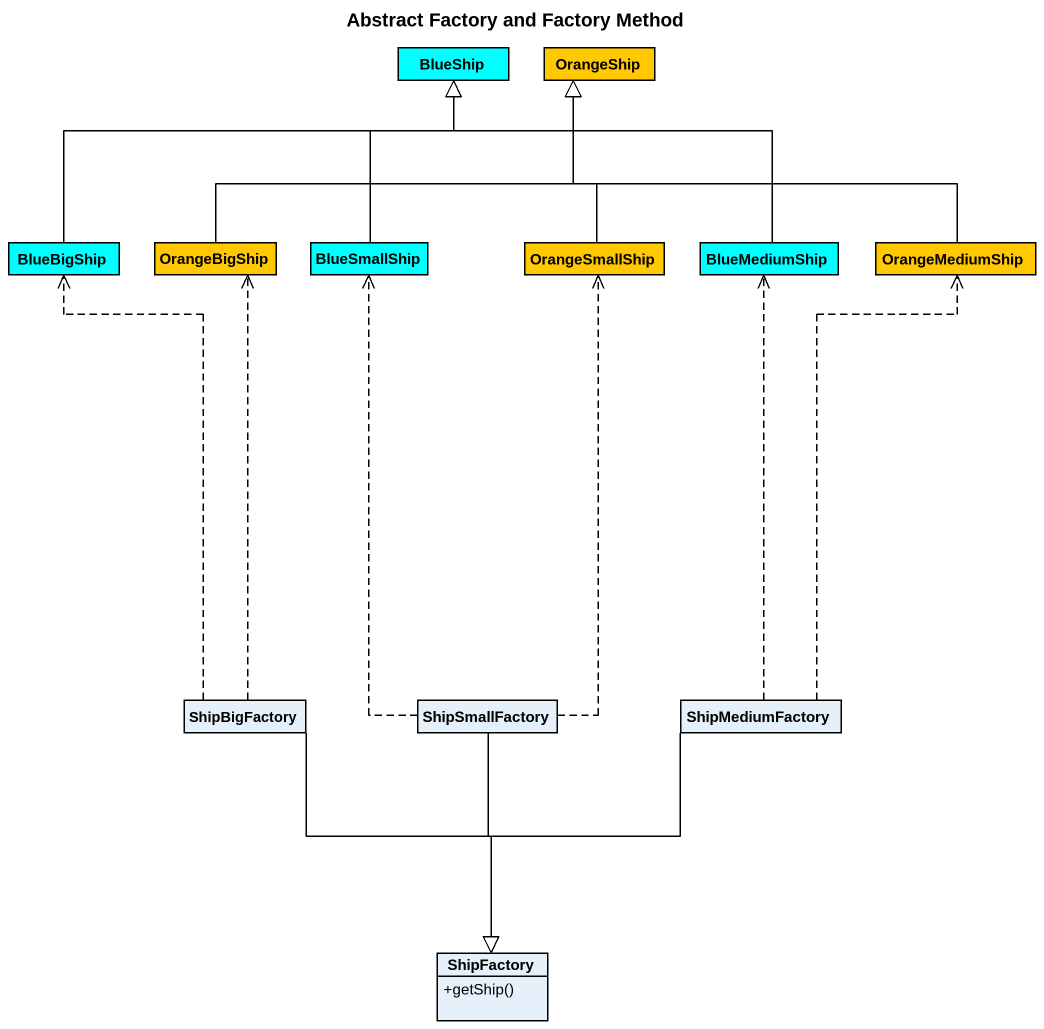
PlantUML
@startuml
title Abstract Factory and Factory Method
hide circle
hide empty members
skinparam classAttributeIconSize 0
class BlueShip #00FFFF
class OrangeShip #FFC800
class BlueBigShip #00FFFF
class OrangeBigShip #FFC800
class BlueSmallShip #00FFFF
class OrangeSmallShip #FFC800
class BlueMediumShip #00FFFF
class OrangeMediumShip #FFC800
class ShipBigFactory
class ShipSmallFactory
class ShipMediumFactory
class ShipFactory {
  +getShip()
}
BlueBigShip -right-|> BlueShip
OrangeBigShip -right-|> OrangeShip
BlueSmallShip -up-|> BlueShip
OrangeSmallShip -up-|> OrangeShip
BlueMediumShip -up-|> BlueShip
OrangeMediumShip -left-|> OrangeShip
ShipBigFactory .up.> BlueBigShip
ShipBigFactory .up.> OrangeBigShip
ShipBigFactory --|> ShipFactory
ShipSmallFactory .up.> BlueSmallShip
ShipSmallFactory .up.> OrangeSmallShip
ShipSmallFactory --|> ShipFactory
ShipMediumFactory .up.> BlueMediumShip
ShipMediumFactory .up.> OrangeMediumShip
ShipMediumFactory --|> ShipFactory
@enduml
